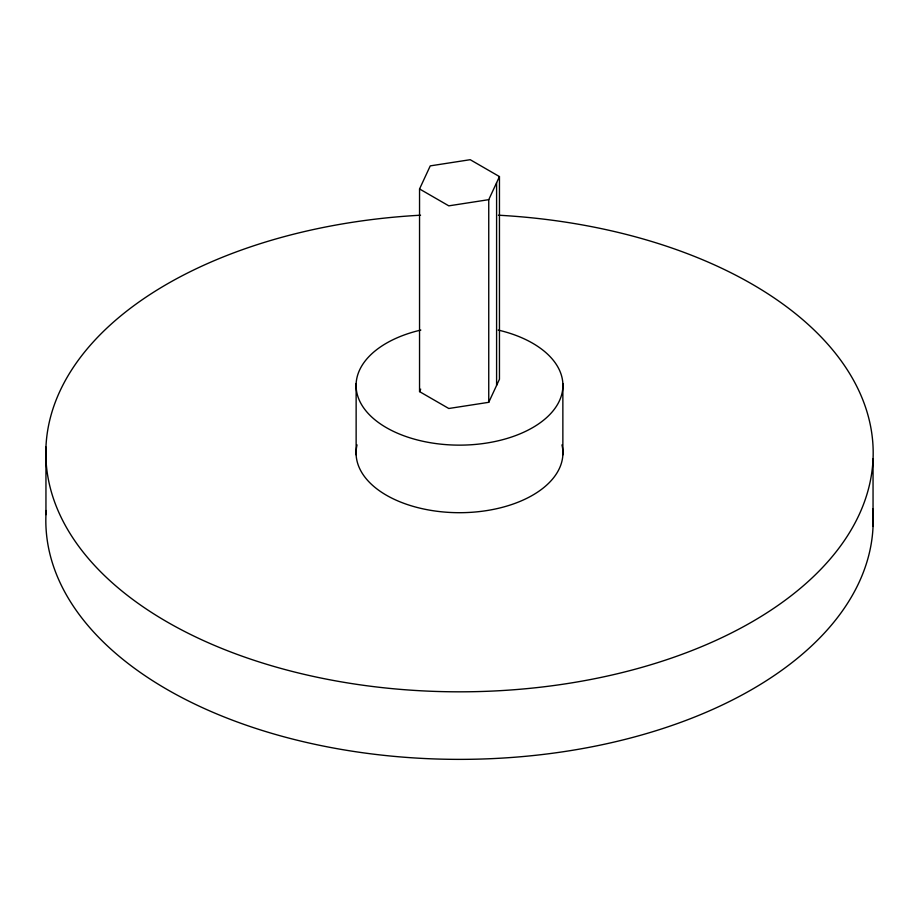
<?xml version="1.0" encoding="UTF-8"?>
<svg xmlns="http://www.w3.org/2000/svg" width="919" height="919" viewBox="0 0 919 919"><rect width="100%" height="100%" fill="white"/><g stroke="black" fill="none" stroke-linecap="round" stroke-linejoin="round"><path stroke-width="1.38" d="M419.546 188.958L430.253 165.88L470.206 159.699L499.454 176.586L499.454 379.248L488.747 402.315L448.794 408.495L419.546 391.609L419.546 188.958L448.794 205.845L488.747 199.664L499.454 176.586M419.546 391.609L420.684 389.139M873.05 458.891L873.05 526.449M562.865 383.556L562.865 454.859M496.593 182.766L496.593 385.429M488.747 199.664L488.747 402.315M356.135 383.556L356.135 454.859M45.95 447.071L45.95 514.629M872.671 508.712A413.676 238.837 0 0 1 461.074 759.37A413.676 238.837 0 0 1 46.191 510.539M498.408 215.207A413.676 238.837 0 0 1 811.098 578.832A413.676 238.837 0 0 1 107.937 578.855A413.676 238.837 0 0 1 420.546 215.207M561.957 444.876A103.422 59.712 0 0 1 459.5 512.699A103.422 59.712 0 0 1 357.043 444.876M498.178 330.059A103.422 59.712 0 0 1 541.75 421.626A103.422 59.712 0 0 1 377.249 421.626A103.422 59.712 0 0 1 420.822 330.059"/></g></svg>
